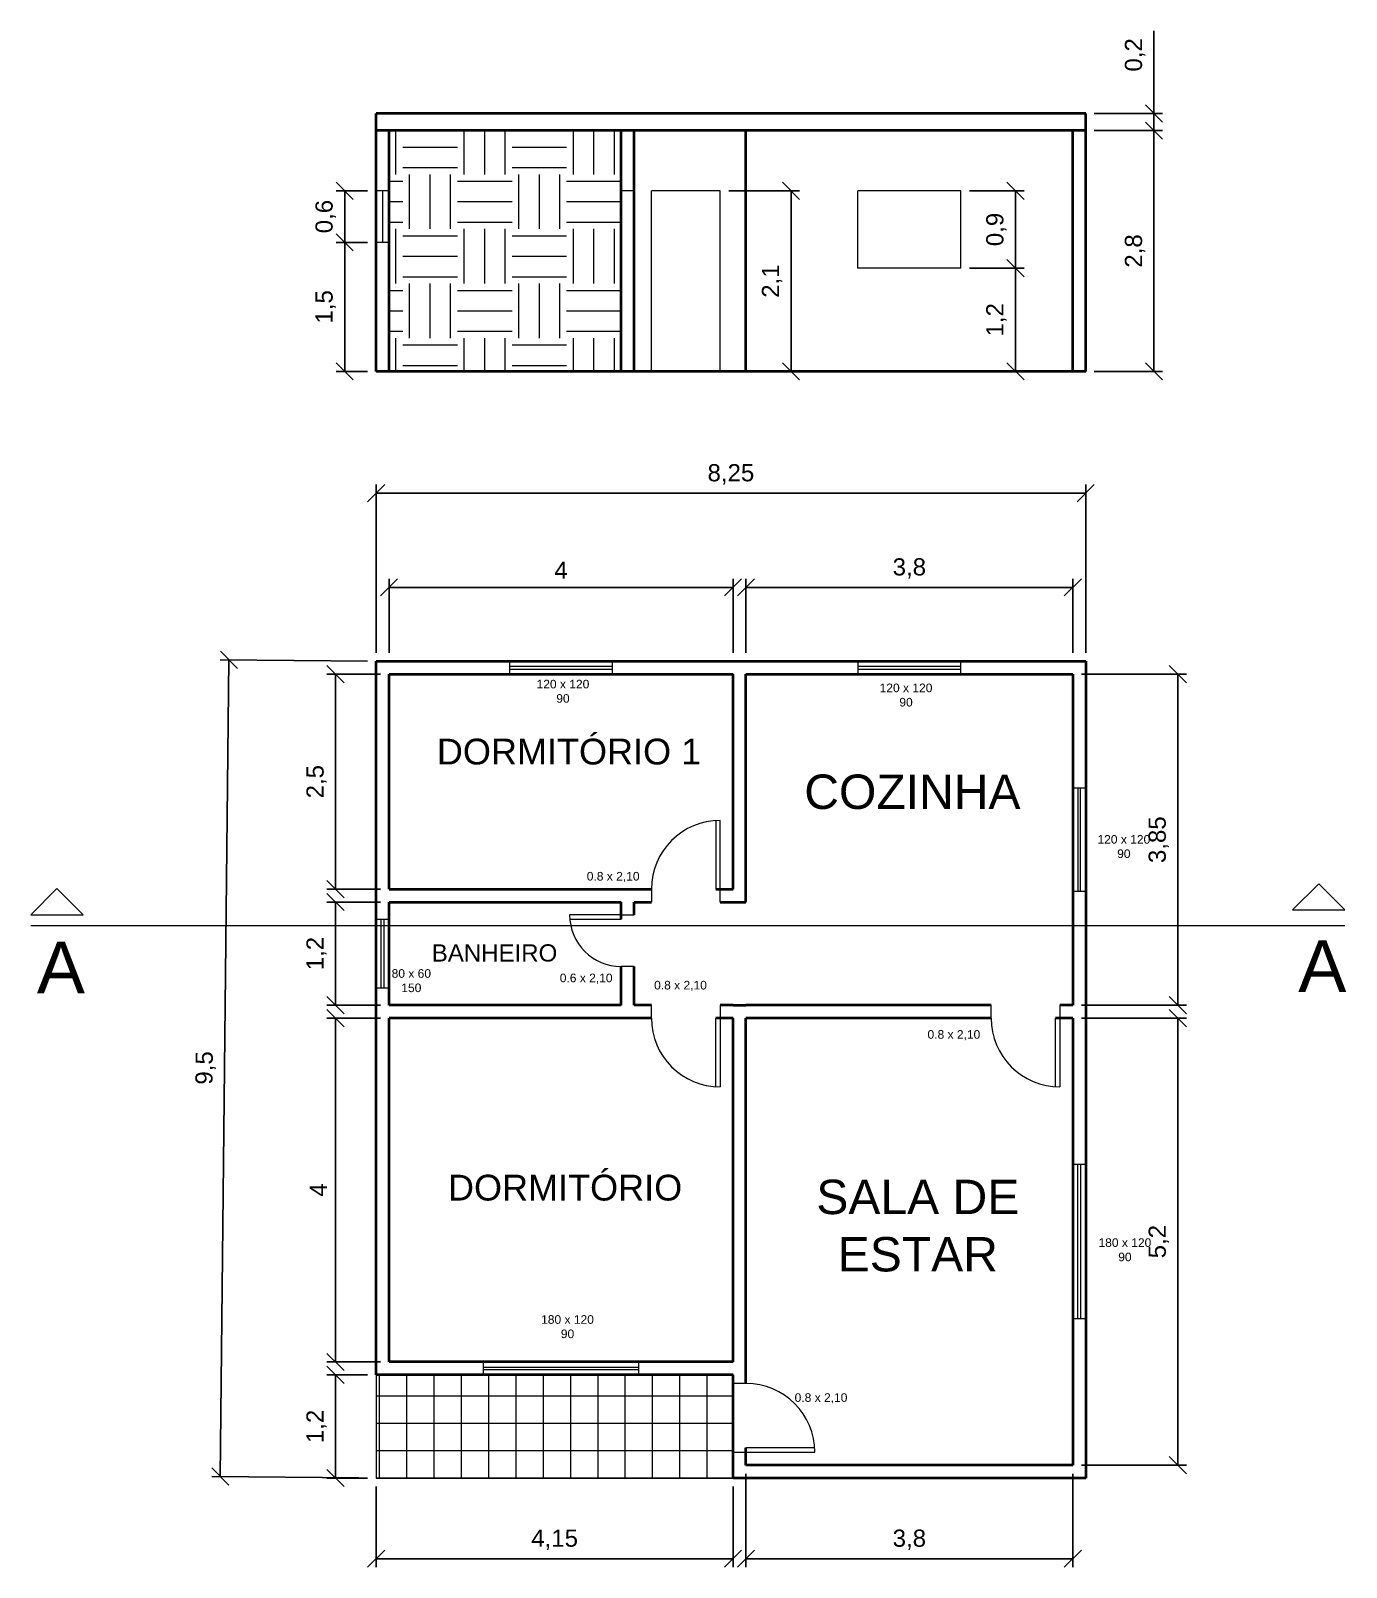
# Model space of a CAD drawing. Header units: millimetres. Extents: x 2213 to 2478, y 1506 to 1643.
# Drawn here: x 2234.92 to 2250.22, y 1586.02 to 1603.9 of the extents above; entities that cross this region are included whole.
import ezdxf

# ---------------------------------------------------------------- set-up
doc = ezdxf.new("R2010")
doc.units = ezdxf.units.MM
for name, color, linetype, lineweight in [('Cotas', 6, 'Continuous', 9), ('Detalhes e Hachuras', 1, 'Continuous', 9), ('Paredes', 4, 'Continuous', 40), ('Portas Janelas', 2, 'Continuous', 20), ('Textos', 3, 'Continuous', 30)]:
    doc.layers.add(name, color=color, linetype=linetype, lineweight=lineweight)
doc.styles.get("Standard").update_dxf_attribs({"font": 'arial.ttf'})
doc.dimstyles.new('ISO-25', dxfattribs={"dimtxt": 0.2, "dimasz": 0.2, "dimexe": 0.1, "dimexo": 0.1, "dimgap": 0.1, "dimtad": 1, "dimtxsty": 'Standard', "dimblk": 'OBLIQUE', "dimcen": 0, "dimclrd": 6, "dimclre": 6, "dimclrt": 6, "dimadec": 0, "dimazin": 0, "dimtfac": 1, "dimtmove": 0, "dimatfit": 3, "dimldrblk": 'OBLIQUE', "dimfxl": 1, "dimtfillclr": 6, "dimarcsym": 0})

# ---------------------------------------------------------------- blocks, each defined once
blk = doc.blocks.new('_Oblique')
at = {"color": 0, "linetype": 'ByBlock', "lineweight": -2}
blk.add_line((-0.5, -0.5), (0.5, 0.5), dxfattribs=at)
blk = doc.blocks.new('*D177')
at = {"layer": 'Defpoints', "color": 0, "transparency": 16777216}
for p in [(2247.189, 1598.518), (2238.939, 1596.563), (2247.189, 1596.563)]:
    blk.add_point(p, dxfattribs=at)
at = {"layer": 'Paredes', "color": 6, "lineweight": -2, "transparency": 16777216}
for p, q in [((2238.939, 1596.663), (2238.939, 1598.618)), ((2247.189, 1596.663), (2247.189, 1598.618)), ((2238.939, 1598.518), (2247.189, 1598.518))]:
    blk.add_line(p, q, dxfattribs=at)
at = {"layer": 'Paredes', "color": 6, "lineweight": -2, "transparency": 16777216, "xscale": 0.2, "yscale": 0.2, "zscale": 0.2, "rotation": 180}
blk.add_blockref('_Oblique', (2238.939, 1598.518), dxfattribs=at)
at = {"layer": 'Paredes', "color": 6, "lineweight": -2, "transparency": 16777216, "xscale": 0.2, "yscale": 0.2, "zscale": 0.2}
blk.add_blockref('_Oblique', (2247.189, 1598.518), dxfattribs=at)
at = {"layer": 'Paredes', "color": 6, "transparency": 16777216, "insert": (2243.064, 1598.738), "char_height": 0.2, "attachment_point": 5}
blk.add_mtext('8,25', dxfattribs=at)
blk = doc.blocks.new('*D178')
at = {"layer": 'Defpoints', "color": 0, "transparency": 16777216}
for p in [(2243.089, 1597.423), (2239.089, 1596.563), (2243.089, 1596.563)]:
    blk.add_point(p, dxfattribs=at)
at = {"layer": 'Paredes', "color": 6, "lineweight": -2, "transparency": 16777216}
for p, q in [((2239.089, 1596.663), (2239.089, 1597.523)), ((2243.089, 1596.663), (2243.089, 1597.523)), ((2239.089, 1597.423), (2243.089, 1597.423))]:
    blk.add_line(p, q, dxfattribs=at)
at = {"layer": 'Paredes', "color": 6, "lineweight": -2, "transparency": 16777216, "xscale": 0.2, "yscale": 0.2, "zscale": 0.2, "rotation": 180}
blk.add_blockref('_Oblique', (2239.089, 1597.423), dxfattribs=at)
at = {"layer": 'Paredes', "color": 6, "lineweight": -2, "transparency": 16777216, "xscale": 0.2, "yscale": 0.2, "zscale": 0.2}
blk.add_blockref('_Oblique', (2243.089, 1597.423), dxfattribs=at)
at = {"layer": 'Paredes', "color": 6, "transparency": 16777216, "insert": (2241.089, 1597.623), "char_height": 0.2, "attachment_point": 5}
blk.add_mtext('4', dxfattribs=at)
blk = doc.blocks.new('*D179')
at = {"layer": 'Defpoints', "color": 0, "transparency": 16777216}
for p in [(2247.039, 1597.423), (2243.239, 1596.563), (2247.039, 1596.563)]:
    blk.add_point(p, dxfattribs=at)
at = {"layer": 'Paredes', "color": 6, "lineweight": -2, "transparency": 16777216}
for p, q in [((2243.239, 1596.663), (2243.239, 1597.523)), ((2247.039, 1596.663), (2247.039, 1597.523)), ((2243.239, 1597.423), (2247.039, 1597.423))]:
    blk.add_line(p, q, dxfattribs=at)
at = {"layer": 'Paredes', "color": 6, "lineweight": -2, "transparency": 16777216, "xscale": 0.2, "yscale": 0.2, "zscale": 0.2, "rotation": 180}
blk.add_blockref('_Oblique', (2243.239, 1597.423), dxfattribs=at)
at = {"layer": 'Paredes', "color": 6, "lineweight": -2, "transparency": 16777216, "xscale": 0.2, "yscale": 0.2, "zscale": 0.2}
blk.add_blockref('_Oblique', (2247.039, 1597.423), dxfattribs=at)
at = {"layer": 'Paredes', "color": 6, "transparency": 16777216, "insert": (2245.139, 1597.643), "char_height": 0.2, "attachment_point": 5}
blk.add_mtext('3,8', dxfattribs=at)
blk = doc.blocks.new('*D180')
at = {"layer": 'Defpoints', "color": 0, "transparency": 16777216}
for p in [(2238.467, 1596.413), (2239.089, 1596.413), (2239.089, 1593.913)]:
    blk.add_point(p, dxfattribs=at)
at = {"layer": 'Paredes', "color": 6, "lineweight": -2, "transparency": 16777216}
for p, q in [((2238.989, 1596.413), (2238.367, 1596.413)), ((2238.467, 1593.913), (2238.467, 1596.413)), ((2238.989, 1593.913), (2238.367, 1593.913))]:
    blk.add_line(p, q, dxfattribs=at)
at = {"layer": 'Paredes', "color": 6, "lineweight": -2, "transparency": 16777216, "xscale": 0.2, "yscale": 0.2, "zscale": 0.2}
for p, rotation in [((2238.467, 1596.413), 90), ((2238.467, 1593.913), 270)]:
    blk.add_blockref('_Oblique', p, dxfattribs=dict(at, rotation=rotation))
at = {"layer": 'Paredes', "color": 6, "transparency": 16777216, "insert": (2238.247, 1595.163), "char_height": 0.2, "attachment_point": 5, "rotation": 90}
blk.add_mtext('2,5', dxfattribs=at)
blk = doc.blocks.new('*D181')
at = {"layer": 'Defpoints', "color": 0, "transparency": 16777216}
for p in [(2239.089, 1593.763), (2238.467, 1592.563), (2239.089, 1592.563)]:
    blk.add_point(p, dxfattribs=at)
at = {"layer": 'Paredes', "color": 6, "lineweight": -2, "transparency": 16777216}
for p, q in [((2238.989, 1593.763), (2238.367, 1593.763)), ((2238.467, 1593.763), (2238.467, 1592.563)), ((2238.989, 1592.563), (2238.367, 1592.563))]:
    blk.add_line(p, q, dxfattribs=at)
at = {"layer": 'Paredes', "color": 6, "lineweight": -2, "transparency": 16777216, "xscale": 0.2, "yscale": 0.2, "zscale": 0.2}
for p, rotation in [((2238.467, 1593.763), 90), ((2238.467, 1592.563), 270)]:
    blk.add_blockref('_Oblique', p, dxfattribs=dict(at, rotation=rotation))
at = {"layer": 'Paredes', "color": 6, "transparency": 16777216, "insert": (2238.247, 1593.163), "char_height": 0.2, "attachment_point": 5, "rotation": 90}
blk.add_mtext('1,2', dxfattribs=at)
blk = doc.blocks.new('*D182')
at = {"layer": 'Defpoints', "color": 0, "transparency": 16777216}
for p in [(2238.467, 1592.413), (2239.089, 1592.413), (2239.089, 1588.413)]:
    blk.add_point(p, dxfattribs=at)
at = {"layer": 'Paredes', "color": 6, "lineweight": -2, "transparency": 16777216}
for p, q in [((2238.989, 1592.413), (2238.367, 1592.413)), ((2238.467, 1588.413), (2238.467, 1592.413)), ((2238.989, 1588.413), (2238.367, 1588.413))]:
    blk.add_line(p, q, dxfattribs=at)
at = {"layer": 'Paredes', "color": 6, "lineweight": -2, "transparency": 16777216, "xscale": 0.2, "yscale": 0.2, "zscale": 0.2}
for p, rotation in [((2238.467, 1592.413), 90), ((2238.467, 1588.413), 270)]:
    blk.add_blockref('_Oblique', p, dxfattribs=dict(at, rotation=rotation))
at = {"layer": 'Paredes', "color": 6, "transparency": 16777216, "insert": (2238.267, 1590.413), "char_height": 0.2, "attachment_point": 5, "rotation": 90}
blk.add_mtext('4', dxfattribs=at)
blk = doc.blocks.new('*D183')
at = {"layer": 'Defpoints', "color": 0, "transparency": 16777216}
for p in [(2238.939, 1588.263), (2238.467, 1587.063), (2238.939, 1587.063)]:
    blk.add_point(p, dxfattribs=at)
at = {"layer": 'Paredes', "color": 6, "lineweight": -2, "transparency": 16777216}
for p, q in [((2238.839, 1588.263), (2238.367, 1588.263)), ((2238.467, 1588.263), (2238.467, 1587.063)), ((2238.839, 1587.063), (2238.367, 1587.063))]:
    blk.add_line(p, q, dxfattribs=at)
at = {"layer": 'Paredes', "color": 6, "lineweight": -2, "transparency": 16777216, "xscale": 0.2, "yscale": 0.2, "zscale": 0.2}
for p, rotation in [((2238.467, 1588.263), 90), ((2238.467, 1587.063), 270)]:
    blk.add_blockref('_Oblique', p, dxfattribs=dict(at, rotation=rotation))
at = {"layer": 'Paredes', "color": 6, "transparency": 16777216, "insert": (2238.247, 1587.663), "char_height": 0.2, "attachment_point": 5, "rotation": 90}
blk.add_mtext('1,2', dxfattribs=at)
blk = doc.blocks.new('*D184')
at = {"layer": 'Defpoints', "color": 0, "transparency": 16777216}
for p in [(2238.939, 1587.063), (2243.089, 1587.063), (2243.089, 1586.125)]:
    blk.add_point(p, dxfattribs=at)
at = {"layer": 'Paredes', "color": 6, "lineweight": -2, "transparency": 16777216}
for p, q in [((2238.939, 1586.963), (2238.939, 1586.025)), ((2243.089, 1586.963), (2243.089, 1586.025)), ((2238.939, 1586.125), (2243.089, 1586.125))]:
    blk.add_line(p, q, dxfattribs=at)
at = {"layer": 'Paredes', "color": 6, "lineweight": -2, "transparency": 16777216, "xscale": 0.2, "yscale": 0.2, "zscale": 0.2, "rotation": 180}
blk.add_blockref('_Oblique', (2238.939, 1586.125), dxfattribs=at)
at = {"layer": 'Paredes', "color": 6, "lineweight": -2, "transparency": 16777216, "xscale": 0.2, "yscale": 0.2, "zscale": 0.2}
blk.add_blockref('_Oblique', (2243.089, 1586.125), dxfattribs=at)
at = {"layer": 'Paredes', "color": 6, "transparency": 16777216, "insert": (2241.014, 1586.345), "char_height": 0.2, "attachment_point": 5}
blk.add_mtext('4,15', dxfattribs=at)
blk = doc.blocks.new('*D185')
at = {"layer": 'Defpoints', "color": 0, "transparency": 16777216}
for p in [(2243.239, 1587.213), (2247.039, 1587.213), (2243.239, 1586.125)]:
    blk.add_point(p, dxfattribs=at)
at = {"layer": 'Paredes', "color": 6, "lineweight": -2, "transparency": 16777216}
for p, q in [((2243.239, 1587.113), (2243.239, 1586.025)), ((2247.039, 1587.113), (2247.039, 1586.025)), ((2247.039, 1586.125), (2243.239, 1586.125))]:
    blk.add_line(p, q, dxfattribs=at)
at = {"layer": 'Paredes', "color": 6, "lineweight": -2, "transparency": 16777216, "xscale": 0.2, "yscale": 0.2, "zscale": 0.2, "rotation": 180}
blk.add_blockref('_Oblique', (2243.239, 1586.125), dxfattribs=at)
at = {"layer": 'Paredes', "color": 6, "lineweight": -2, "transparency": 16777216, "xscale": 0.2, "yscale": 0.2, "zscale": 0.2}
blk.add_blockref('_Oblique', (2247.039, 1586.125), dxfattribs=at)
at = {"layer": 'Paredes', "color": 6, "transparency": 16777216, "insert": (2245.139, 1586.345), "char_height": 0.2, "attachment_point": 5}
blk.add_mtext('3,8', dxfattribs=at)
blk = doc.blocks.new('*D186')
at = {"layer": 'Defpoints', "color": 0, "transparency": 16777216}
for p in [(2247.039, 1592.413), (2247.039, 1587.213), (2248.26, 1587.213)]:
    blk.add_point(p, dxfattribs=at)
at = {"layer": 'Paredes', "color": 6, "lineweight": -2, "transparency": 16777216}
for p, q in [((2247.139, 1592.413), (2248.36, 1592.413)), ((2248.26, 1592.413), (2248.26, 1587.213)), ((2247.139, 1587.213), (2248.36, 1587.213))]:
    blk.add_line(p, q, dxfattribs=at)
at = {"layer": 'Paredes', "color": 6, "lineweight": -2, "transparency": 16777216, "xscale": 0.2, "yscale": 0.2, "zscale": 0.2}
for p, rotation in [((2248.26, 1592.413), 90), ((2248.26, 1587.213), 270)]:
    blk.add_blockref('_Oblique', p, dxfattribs=dict(at, rotation=rotation))
at = {"layer": 'Paredes', "color": 6, "transparency": 16777216, "insert": (2248.039, 1589.813), "char_height": 0.2, "attachment_point": 5, "rotation": 90}
blk.add_mtext('5,2', dxfattribs=at)
blk = doc.blocks.new('*D187')
at = {"layer": 'Defpoints', "color": 0, "transparency": 16777216}
for p in [(2247.039, 1596.413), (2247.039, 1592.563), (2248.26, 1592.563)]:
    blk.add_point(p, dxfattribs=at)
at = {"layer": 'Paredes', "color": 6, "lineweight": -2, "transparency": 16777216}
for p, q in [((2247.139, 1596.413), (2248.36, 1596.413)), ((2248.26, 1596.413), (2248.26, 1592.563)), ((2247.139, 1592.563), (2248.36, 1592.563))]:
    blk.add_line(p, q, dxfattribs=at)
at = {"layer": 'Paredes', "color": 6, "lineweight": -2, "transparency": 16777216, "xscale": 0.2, "yscale": 0.2, "zscale": 0.2}
for p, rotation in [((2248.26, 1596.413), 90), ((2248.26, 1592.563), 270)]:
    blk.add_blockref('_Oblique', p, dxfattribs=dict(at, rotation=rotation))
at = {"layer": 'Paredes', "color": 6, "transparency": 16777216, "insert": (2248.039, 1594.488), "char_height": 0.2, "attachment_point": 5, "rotation": 90}
blk.add_mtext('3,85', dxfattribs=at)
blk = doc.blocks.new('*D188')
at = {"layer": 'Defpoints', "color": 0, "transparency": 16777216}
for p in [(2237.227, 1596.581), (2238.939, 1596.563), (2238.839, 1587.063)]:
    blk.add_point(p, dxfattribs=at)
at = {"layer": 'Paredes', "color": 6, "lineweight": -2, "transparency": 16777216}
for p, q in [((2238.839, 1596.564), (2237.127, 1596.582)), ((2237.127, 1587.081), (2237.227, 1596.581)), ((2238.739, 1587.064), (2237.027, 1587.082))]:
    blk.add_line(p, q, dxfattribs=at)
at = {"layer": 'Paredes', "color": 6, "lineweight": -2, "transparency": 16777216, "xscale": 0.2, "yscale": 0.2, "zscale": 0.2}
for p, rotation in [((2237.227, 1596.581), 89.39690880562546), ((2237.127, 1587.081), 269.3969088056255)]:
    blk.add_blockref('_Oblique', p, dxfattribs=dict(at, rotation=rotation))
at = {"layer": 'Paredes', "color": 6, "transparency": 16777216, "insert": (2236.957, 1591.833), "char_height": 0.2, "attachment_point": 5, "rotation": 89.3969}
blk.add_mtext('9,5', dxfattribs=at)
blk = doc.blocks.new('*D189')
at = {"layer": 'Cotas', "color": 6, "lineweight": -2, "transparency": 16777216}
for p, q in [((2247.289, 1602.736), (2248.083, 1602.736)), ((2247.983, 1599.936), (2247.983, 1602.736)), ((2247.289, 1599.936), (2248.083, 1599.936))]:
    blk.add_line(p, q, dxfattribs=at)
at = {"layer": 'Defpoints', "color": 0, "transparency": 16777216}
for p in [(2247.189, 1602.736), (2247.983, 1602.736), (2247.189, 1599.936)]:
    blk.add_point(p, dxfattribs=at)
at = {"layer": 'Cotas', "color": 6, "lineweight": -2, "transparency": 16777216, "xscale": 0.2, "yscale": 0.2, "zscale": 0.2}
for p, rotation in [((2247.983, 1602.736), 90), ((2247.983, 1599.936), 270)]:
    blk.add_blockref('_Oblique', p, dxfattribs=dict(at, rotation=rotation))
at = {"layer": 'Cotas', "color": 6, "transparency": 16777216, "insert": (2247.763, 1601.336), "char_height": 0.2, "attachment_point": 5, "rotation": 90}
blk.add_mtext('2,8', dxfattribs=at)
blk = doc.blocks.new('*D190')
at = {"layer": 'Cotas', "color": 6, "lineweight": -2, "transparency": 16777216}
for p, q in [((2247.983, 1602.936), (2247.983, 1603.898)), ((2247.289, 1602.936), (2248.083, 1602.936)), ((2247.983, 1602.736), (2247.983, 1602.936)), ((2247.289, 1602.736), (2248.083, 1602.736)), ((2247.983, 1602.736), (2247.983, 1602.536))]:
    blk.add_line(p, q, dxfattribs=at)
at = {"layer": 'Defpoints', "color": 0, "transparency": 16777216}
for p in [(2247.189, 1602.936), (2247.983, 1602.936), (2247.189, 1602.736)]:
    blk.add_point(p, dxfattribs=at)
at = {"layer": 'Cotas', "color": 6, "lineweight": -2, "transparency": 16777216, "xscale": 0.2, "yscale": 0.2, "zscale": 0.2}
for p, rotation in [((2247.983, 1602.936), 270), ((2247.983, 1602.736), 90)]:
    blk.add_blockref('_Oblique', p, dxfattribs=dict(at, rotation=rotation))
at = {"layer": 'Cotas', "color": 6, "transparency": 16777216, "insert": (2247.763, 1603.617), "char_height": 0.2, "attachment_point": 5, "rotation": 90}
blk.add_mtext('0,2', dxfattribs=at)
blk = doc.blocks.new('*D191')
at = {"layer": 'Cotas', "color": 6, "lineweight": -2, "transparency": 16777216}
for p, q in [((2245.875, 1601.136), (2246.472, 1601.136)), ((2246.372, 1599.936), (2246.372, 1601.136)), ((2245.875, 1599.936), (2246.472, 1599.936))]:
    blk.add_line(p, q, dxfattribs=at)
at = {"layer": 'Defpoints', "color": 0, "transparency": 16777216}
for p in [(2245.775, 1601.136), (2246.372, 1601.136), (2245.775, 1599.936)]:
    blk.add_point(p, dxfattribs=at)
at = {"layer": 'Cotas', "color": 6, "lineweight": -2, "transparency": 16777216, "xscale": 0.2, "yscale": 0.2, "zscale": 0.2}
for p, rotation in [((2246.372, 1601.136), 90), ((2246.372, 1599.936), 270)]:
    blk.add_blockref('_Oblique', p, dxfattribs=dict(at, rotation=rotation))
at = {"layer": 'Cotas', "color": 6, "transparency": 16777216, "insert": (2246.151, 1600.536), "char_height": 0.2, "attachment_point": 5, "rotation": 90}
blk.add_mtext('1,2', dxfattribs=at)
blk = doc.blocks.new('*D192')
at = {"layer": 'Cotas', "color": 6, "lineweight": -2, "transparency": 16777216}
for p, q in [((2245.839, 1602.036), (2246.472, 1602.036)), ((2246.372, 1601.136), (2246.372, 1602.036)), ((2245.839, 1601.136), (2246.472, 1601.136))]:
    blk.add_line(p, q, dxfattribs=at)
at = {"layer": 'Defpoints', "color": 0, "transparency": 16777216}
for p in [(2245.739, 1602.036), (2246.372, 1602.036), (2245.739, 1601.136)]:
    blk.add_point(p, dxfattribs=at)
at = {"layer": 'Cotas', "color": 6, "lineweight": -2, "transparency": 16777216, "xscale": 0.2, "yscale": 0.2, "zscale": 0.2}
for p, rotation in [((2246.372, 1602.036), 90), ((2246.372, 1601.136), 270)]:
    blk.add_blockref('_Oblique', p, dxfattribs=dict(at, rotation=rotation))
at = {"layer": 'Cotas', "color": 6, "transparency": 16777216, "insert": (2246.151, 1601.586), "char_height": 0.2, "attachment_point": 5, "rotation": 90}
blk.add_mtext('0,9', dxfattribs=at)
blk = doc.blocks.new('*D193')
at = {"layer": 'Cotas', "color": 6, "lineweight": -2, "transparency": 16777216}
for p, q in [((2243.039, 1602.036), (2243.863, 1602.036)), ((2243.763, 1602.036), (2243.763, 1599.936)), ((2243.039, 1599.936), (2243.863, 1599.936))]:
    blk.add_line(p, q, dxfattribs=at)
at = {"layer": 'Defpoints', "color": 0, "transparency": 16777216}
for p in [(2242.939, 1602.036), (2242.939, 1599.936), (2243.763, 1599.936)]:
    blk.add_point(p, dxfattribs=at)
at = {"layer": 'Cotas', "color": 6, "lineweight": -2, "transparency": 16777216, "xscale": 0.2, "yscale": 0.2, "zscale": 0.2}
for p, rotation in [((2243.763, 1602.036), 90), ((2243.763, 1599.936), 270)]:
    blk.add_blockref('_Oblique', p, dxfattribs=dict(at, rotation=rotation))
at = {"layer": 'Cotas', "color": 6, "transparency": 16777216, "insert": (2243.543, 1600.986), "char_height": 0.2, "attachment_point": 5, "rotation": 90}
blk.add_mtext('2,1', dxfattribs=at)
blk = doc.blocks.new('*D194')
at = {"layer": 'Cotas', "color": 6, "lineweight": -2, "transparency": 16777216}
for p, q in [((2238.839, 1601.436), (2238.473, 1601.436)), ((2238.573, 1601.436), (2238.573, 1599.936)), ((2238.839, 1599.936), (2238.473, 1599.936))]:
    blk.add_line(p, q, dxfattribs=at)
at = {"layer": 'Defpoints', "color": 0, "transparency": 16777216}
for p in [(2238.939, 1601.436), (2238.573, 1599.936), (2238.939, 1599.936)]:
    blk.add_point(p, dxfattribs=at)
at = {"layer": 'Cotas', "color": 6, "lineweight": -2, "transparency": 16777216, "xscale": 0.2, "yscale": 0.2, "zscale": 0.2}
for p, rotation in [((2238.573, 1601.436), 90), ((2238.573, 1599.936), 270)]:
    blk.add_blockref('_Oblique', p, dxfattribs=dict(at, rotation=rotation))
at = {"layer": 'Cotas', "color": 6, "transparency": 16777216, "insert": (2238.352, 1600.686), "char_height": 0.2, "attachment_point": 5, "rotation": 90}
blk.add_mtext('1,5', dxfattribs=at)
blk = doc.blocks.new('*D195')
at = {"layer": 'Cotas', "color": 6, "lineweight": -2, "transparency": 16777216}
for p, q in [((2238.839, 1602.036), (2238.473, 1602.036)), ((2238.573, 1601.436), (2238.573, 1602.036)), ((2238.839, 1601.436), (2238.473, 1601.436))]:
    blk.add_line(p, q, dxfattribs=at)
at = {"layer": 'Defpoints', "color": 0, "transparency": 16777216}
for p in [(2238.573, 1602.036), (2238.939, 1602.036), (2238.939, 1601.436)]:
    blk.add_point(p, dxfattribs=at)
at = {"layer": 'Cotas', "color": 6, "lineweight": -2, "transparency": 16777216, "xscale": 0.2, "yscale": 0.2, "zscale": 0.2}
for p, rotation in [((2238.573, 1602.036), 90), ((2238.573, 1601.436), 270)]:
    blk.add_blockref('_Oblique', p, dxfattribs=dict(at, rotation=rotation))
at = {"layer": 'Cotas', "color": 6, "transparency": 16777216, "insert": (2238.352, 1601.736), "char_height": 0.2, "attachment_point": 5, "rotation": 90}
blk.add_mtext('0,6', dxfattribs=at)

msp = doc.modelspace()

# ---------------------------------------------------------------- hatches: boundary and pattern name
at = {"layer": 'Detalhes e Hachuras'}
h = msp.add_hatch(dxfattribs=at)
h.set_pattern_fill('EARTH', color=256, scale=0.1)
h.set_pattern_definition([(0, (-60.0865, -31.54895), (0.635, 0.635), [0.635, -0.635]), (0, (-60.0865, -31.3108), (0.635, 0.635), [0.635, -0.635]), (0, (-60.0865, -31.0727), (0.635, 0.635), [0.635, -0.635]), (90, (-60.00714, -30.9933), (-0.635, 0.635), [0.635, -0.635]), (90, (-59.769, -30.9933), (-0.635, 0.635), [0.635, -0.635]), (90, (-59.5309, -30.9933), (-0.635, 0.635), [0.635, -0.635])])
h.paths.add_polyline_path([(2241.789, 1602.736), (2239.089, 1602.736), (2239.089, 1599.936), (2241.789, 1599.936)])
h = msp.add_hatch(dxfattribs=at)
h.set_pattern_fill('NET', color=256, scale=0.1)
h.set_pattern_definition([(0, (-55.27638, -31.54895), (0, 0.3175), []), (90, (-55.27638, -31.54895), (-0.3175, 2e-17), [])])
h.paths.add_polyline_path([(2238.939, 1588.263), (2238.939, 1587.063), (2243.089, 1587.063), (2243.089, 1588.263)])
h.paths.add_polyline_path([(2240.828, 1588.635), (2241.492, 1588.635), (2241.492, 1589.008), (2240.828, 1589.008)], flags=9)

# ---------------------------------------------------------------- linework, layer by layer
for p, q in [((2234.923, 1593.616), (2235.228, 1593.919)), ((2235.533, 1593.616), (2235.228, 1593.919)), ((2249.594, 1593.672), (2249.899, 1593.975)), ((2250.204, 1593.672), (2249.899, 1593.975)), ((2234.923, 1593.616), (2235.533, 1593.616)), ((2249.594, 1593.672), (2250.204, 1593.672)), ((2250.202, 1593.487), (2234.923, 1593.487)), ((2238.939, 1588.263), (2238.939, 1587.063)), ((2238.939, 1587.063), (2243.089, 1587.063))]:
    msp.add_line(p, q, dxfattribs=at)
at = {"layer": 'Paredes'}
for p, q in [((2247.189, 1602.936), (2238.939, 1602.936)), ((2238.939, 1599.936), (2238.939, 1602.936)), ((2247.189, 1599.936), (2247.189, 1602.936)), ((2247.189, 1602.736), (2238.939, 1602.736)), ((2239.089, 1599.936), (2239.089, 1602.736)), ((2241.789, 1599.936), (2241.789, 1602.736)), ((2241.939, 1599.936), (2241.939, 1602.736)), ((2243.239, 1599.936), (2243.239, 1602.736)), ((2247.039, 1599.936), (2247.039, 1602.736)), ((2247.189, 1599.936), (2238.939, 1599.936)), ((2238.939, 1588.263), (2238.939, 1596.563)), ((2238.939, 1596.563), (2239.089, 1596.563)), ((2239.089, 1596.563), (2243.089, 1596.563)), ((2239.089, 1596.413), (2243.089, 1596.413)), ((2239.089, 1593.913), (2239.089, 1596.413)), ((2243.089, 1596.563), (2243.239, 1596.563)), ((2243.089, 1593.913), (2243.089, 1596.413)), ((2243.239, 1596.563), (2247.039, 1596.563)), ((2243.239, 1596.413), (2247.039, 1596.413)), ((2243.239, 1593.763), (2243.239, 1596.413)), ((2247.039, 1596.563), (2247.189, 1596.563)), ((2247.039, 1596.413), (2247.039, 1592.563)), ((2247.189, 1596.563), (2247.189, 1596.413)), ((2247.189, 1596.413), (2247.189, 1592.563)), ((2239.089, 1593.913), (2242.139, 1593.913)), ((2242.889, 1593.913), (2243.089, 1593.913)), ((2239.089, 1593.763), (2241.789, 1593.763)), ((2239.089, 1592.563), (2239.089, 1593.763)), ((2241.789, 1593.563), (2241.789, 1593.763)), ((2241.939, 1593.763), (2242.139, 1593.763)), ((2241.939, 1593.613), (2241.939, 1593.763)), ((2242.939, 1593.763), (2243.089, 1593.763)), ((2243.089, 1593.763), (2243.239, 1593.763)), ((2241.789, 1592.563), (2241.789, 1593.013)), ((2241.939, 1592.563), (2241.939, 1593.013)), ((2241.789, 1592.563), (2239.089, 1592.563)), ((2242.139, 1592.563), (2241.939, 1592.563)), ((2243.089, 1592.563), (2242.939, 1592.563)), ((2243.089, 1592.563), (2243.239, 1592.563)), ((2246.089, 1592.563), (2243.239, 1592.563)), ((2247.039, 1592.563), (2246.889, 1592.563)), ((2247.189, 1592.563), (2247.189, 1592.413)), ((2242.139, 1592.413), (2239.089, 1592.413)), ((2239.089, 1588.413), (2239.089, 1592.413)), ((2243.089, 1592.413), (2242.889, 1592.413)), ((2243.089, 1588.413), (2243.089, 1592.413)), ((2243.239, 1588.413), (2243.239, 1592.413)), ((2246.089, 1592.413), (2243.239, 1592.413)), ((2247.039, 1592.413), (2246.839, 1592.413)), ((2247.039, 1592.413), (2247.039, 1587.213)), ((2247.189, 1592.413), (2247.189, 1587.213)), ((2243.089, 1588.413), (2239.089, 1588.413)), ((2243.239, 1588.163), (2243.239, 1588.413)), ((2243.089, 1588.263), (2238.939, 1588.263)), ((2243.089, 1587.063), (2243.089, 1588.263)), ((2243.239, 1587.213), (2243.239, 1587.413)), ((2247.039, 1587.213), (2243.239, 1587.213)), ((2247.189, 1587.213), (2247.189, 1587.063)), ((2243.239, 1587.063), (2243.089, 1587.063)), ((2247.039, 1587.063), (2243.239, 1587.063)), ((2247.189, 1587.063), (2247.039, 1587.063))]:
    msp.add_line(p, q, dxfattribs=at)
at = {"layer": 'Portas Janelas'}
for p, q in [((2239.089, 1602.036), (2238.939, 1602.036)), ((2239.014, 1602.036), (2239.014, 1601.436)), ((2241.939, 1602.036), (2241.789, 1602.036)), ((2242.939, 1602.036), (2242.139, 1602.036)), ((2242.139, 1599.936), (2242.139, 1602.036)), ((2242.939, 1599.936), (2242.939, 1602.036)), ((2245.739, 1602.036), (2244.539, 1602.036)), ((2244.539, 1601.136), (2244.539, 1602.036)), ((2245.739, 1601.136), (2245.739, 1602.036)), ((2239.089, 1601.436), (2238.939, 1601.436)), ((2245.739, 1601.136), (2244.539, 1601.136)), ((2240.489, 1596.563), (2240.489, 1596.413)), ((2241.689, 1596.563), (2240.489, 1596.563)), ((2241.689, 1596.503), (2240.489, 1596.503)), ((2240.489, 1596.473), (2241.689, 1596.473)), ((2240.489, 1596.413), (2241.689, 1596.413)), ((2241.689, 1596.413), (2241.689, 1596.563)), ((2244.539, 1596.563), (2244.539, 1596.413)), ((2245.739, 1596.563), (2244.539, 1596.563)), ((2245.739, 1596.503), (2244.539, 1596.503)), ((2244.539, 1596.473), (2245.739, 1596.473)), ((2244.539, 1596.413), (2245.739, 1596.413)), ((2245.739, 1596.413), (2245.739, 1596.563)), ((2247.189, 1595.088), (2247.039, 1595.088)), ((2247.039, 1595.088), (2247.039, 1593.888)), ((2247.099, 1595.088), (2247.099, 1593.888)), ((2247.129, 1593.888), (2247.129, 1595.088)), ((2247.189, 1593.888), (2247.189, 1595.088)), ((2242.889, 1594.711), (2242.889, 1593.913)), ((2242.939, 1593.913), (2242.939, 1594.713)), ((2242.139, 1593.913), (2242.139, 1593.763)), ((2242.889, 1593.913), (2242.939, 1593.913)), ((2242.939, 1593.763), (2242.939, 1593.913)), ((2247.039, 1593.888), (2247.189, 1593.888)), ((2238.939, 1592.763), (2238.939, 1593.563)), ((2238.939, 1593.563), (2239.089, 1593.563)), ((2238.999, 1592.763), (2238.999, 1593.563)), ((2239.029, 1593.563), (2239.029, 1592.763)), ((2239.089, 1593.563), (2239.089, 1592.763)), ((2241.789, 1593.613), (2241.189, 1593.613)), ((2241.191, 1593.563), (2241.789, 1593.563)), ((2241.789, 1593.563), (2241.789, 1593.613)), ((2241.789, 1593.613), (2241.939, 1593.613)), ((2241.939, 1593.013), (2241.789, 1593.013)), ((2239.089, 1592.763), (2238.939, 1592.763)), ((2242.139, 1592.413), (2242.139, 1592.563)), ((2242.939, 1592.563), (2242.939, 1592.413)), ((2246.089, 1592.413), (2246.089, 1592.563)), ((2246.889, 1592.563), (2246.889, 1592.413)), ((2242.889, 1591.615), (2242.889, 1592.413)), ((2242.889, 1592.413), (2242.939, 1592.413)), ((2242.939, 1592.413), (2242.939, 1591.613)), ((2246.839, 1591.615), (2246.839, 1592.413)), ((2246.839, 1592.413), (2246.889, 1592.413)), ((2246.889, 1592.413), (2246.889, 1591.613)), ((2247.039, 1588.913), (2247.039, 1590.713)), ((2247.039, 1590.713), (2247.189, 1590.713)), ((2247.099, 1588.913), (2247.099, 1590.713)), ((2247.129, 1590.713), (2247.129, 1588.913)), ((2247.189, 1590.713), (2247.189, 1588.913)), ((2247.189, 1588.913), (2247.039, 1588.913)), ((2240.189, 1588.413), (2241.989, 1588.413)), ((2240.189, 1588.263), (2240.189, 1588.413)), ((2241.989, 1588.413), (2241.989, 1588.263)), ((2240.189, 1588.353), (2241.989, 1588.353)), ((2241.989, 1588.323), (2240.189, 1588.323)), ((2241.989, 1588.263), (2240.189, 1588.263)), ((2243.239, 1588.163), (2243.089, 1588.163)), ((2243.089, 1588.163), (2243.089, 1587.363)), ((2243.089, 1587.363), (2243.239, 1587.363)), ((2244.038, 1587.413), (2243.239, 1587.413)), ((2243.239, 1587.413), (2243.239, 1587.363)), ((2243.239, 1587.363), (2244.039, 1587.363))]:
    msp.add_line(p, q, dxfattribs=at)
for centre, radius, start, end in [((2242.939, 1593.913), 0.8, 90, 180), ((2241.789, 1593.613), 0.6, 180, 270), ((2242.939, 1592.413), 0.8, 180, 270), ((2246.889, 1592.413), 0.8, 180, 270), ((2243.239, 1587.363), 0.8, 0, 90)]:
    msp.add_arc(centre, radius, start, end, dxfattribs=at)

# ---------------------------------------------------------------- texts
at = {"layer": 'Detalhes e Hachuras', "char_height": 0.6, "attachment_point": 1}
for insert in [(2234.994, 1593.301), (2249.661, 1593.318)]:
    msp.add_mtext_dynamic_manual_height_columns('A', width=1.80913, gutter_width=12.5, heights=[0], dxfattribs=dict(at, insert=insert))
at = {"layer": 'Textos', "attachment_point": 1}
for s, width, insert, char_height in [('\\pxqc;120 x 120\\P90', 0.62814, (2240.797, 1596.348), 0.1), ('\\pxqc;120 x 120\\P90', 0.62814, (2244.786, 1596.304), 0.1), ('DORMITÓRIO 1', 3.94186, (2239.645, 1595.663), 0.3), ('COZINHA', 3.30627, (2243.917, 1595.246), 0.4), ('\\pxqc;120 x 120\\P90', 0.62814, (2247.319, 1594.542), 0.1), ('0.8 x 2,10', 0.62814, (2241.388, 1594.113), 0.1), ('BANHEIRO', 3.30627, (2239.586, 1593.271), 0.2), ('\\pxqc;80 x 60\\P150', 0.62814, (2239.034, 1592.982), 0.1), ('0.6 x 2,10', 0.62814, (2241.074, 1592.93), 0.1), ('0.8 x 2,10', 0.62814, (2242.171, 1592.846), 0.1), ('0.8 x 2,10', 0.62814, (2245.35, 1592.273), 0.1), ('DORMITÓRIO', 3.30627, (2239.774, 1590.591), 0.3), ('\\pxqc;SALA DE ESTAR', 3.30627, (2243.584, 1590.533), 0.4), ('\\pxqc;180 x 120\\P90', 0.62814, (2247.331, 1589.851), 0.1), ('\\pxqc;180 x 120\\P90', 0.62814, (2240.85, 1588.957), 0.1), ('0.8 x 2,10', 0.62814, (2243.805, 1588.049), 0.1)]:
    msp.add_mtext_dynamic_manual_height_columns(s, width=width, gutter_width=12.5, heights=[0], dxfattribs=dict(at, insert=insert, char_height=char_height))

# ---------------------------------------------------------------- dimensions: what is measured, and where the dimension line sits
at = {"layer": 'Cotas'}
for base, p1, p2, picture, middle in [((2247.983, 1602.936), (2247.189, 1602.736), (2247.189, 1602.936), '*D190', (2247.763, 1603.617)), ((2247.983, 1602.736), (2247.189, 1599.936), (2247.189, 1602.736), '*D189', (2247.763, 1601.336)), ((2238.573, 1602.036), (2238.939, 1601.436), (2238.939, 1602.036), '*D195', (2238.352, 1601.736)), ((2243.763, 1599.936), (2242.939, 1602.036), (2242.939, 1599.936), '*D193', (2243.543, 1600.986)), ((2246.372, 1602.036), (2245.739, 1601.136), (2245.739, 1602.036), '*D192', (2246.151, 1601.586)), ((2238.573, 1599.936), (2238.939, 1601.436), (2238.939, 1599.936), '*D194', (2238.352, 1600.686)), ((2246.372, 1601.136), (2245.775, 1599.936), (2245.775, 1601.136), '*D191', (2246.151, 1600.536))]:
    dim = msp.add_linear_dim(base=base, p1=p1, p2=p2, angle=90, dimstyle='ISO-25', dxfattribs=at)
    dim.commit()
    dim.dimension.update_dxf_attribs({"geometry": picture, "text_midpoint": middle})
at = {"layer": 'Paredes'}
for base, p1, p2, picture, middle in [((2247.189, 1598.518), (2238.939, 1596.563), (2247.189, 1596.563), '*D177', (2243.064, 1598.738)), ((2243.089, 1597.423), (2239.089, 1596.563), (2243.089, 1596.563), '*D178', (2241.089, 1597.623)), ((2247.039, 1597.423), (2243.239, 1596.563), (2247.039, 1596.563), '*D179', (2245.139, 1597.643)), ((2243.239, 1586.125), (2247.039, 1587.213), (2243.239, 1587.213), '*D185', (2245.139, 1586.345)), ((2243.089, 1586.125), (2238.939, 1587.063), (2243.089, 1587.063), '*D184', (2241.014, 1586.345))]:
    dim = msp.add_linear_dim(base=base, p1=p1, p2=p2, dimstyle='ISO-25', dxfattribs=at)
    dim.commit()
    dim.dimension.update_dxf_attribs({"geometry": picture, "text_midpoint": middle})
dim = msp.add_aligned_dim(p1=(2238.839, 1587.063), p2=(2238.939, 1596.563), distance=1.712, dimstyle='ISO-25', dxfattribs=at)
dim.commit()
dim.dimension.update_dxf_attribs({"geometry": '*D188', "text_midpoint": (2236.957, 1591.833)})
for base, p1, p2, picture, middle in [((2238.467, 1596.413), (2239.089, 1593.913), (2239.089, 1596.413), '*D180', (2238.247, 1595.163)), ((2248.26, 1592.563), (2247.039, 1596.413), (2247.039, 1592.563), '*D187', (2248.039, 1594.488)), ((2238.467, 1592.563), (2239.089, 1593.763), (2239.089, 1592.563), '*D181', (2238.247, 1593.163)), ((2238.467, 1592.413), (2239.089, 1588.413), (2239.089, 1592.413), '*D182', (2238.267, 1590.413)), ((2248.26, 1587.213), (2247.039, 1592.413), (2247.039, 1587.213), '*D186', (2248.039, 1589.813)), ((2238.467, 1587.063), (2238.939, 1588.263), (2238.939, 1587.063), '*D183', (2238.247, 1587.663))]:
    dim = msp.add_linear_dim(base=base, p1=p1, p2=p2, angle=90, dimstyle='ISO-25', dxfattribs=at)
    dim.commit()
    dim.dimension.update_dxf_attribs({"geometry": picture, "text_midpoint": middle})

doc.saveas('drawing.dxf')
